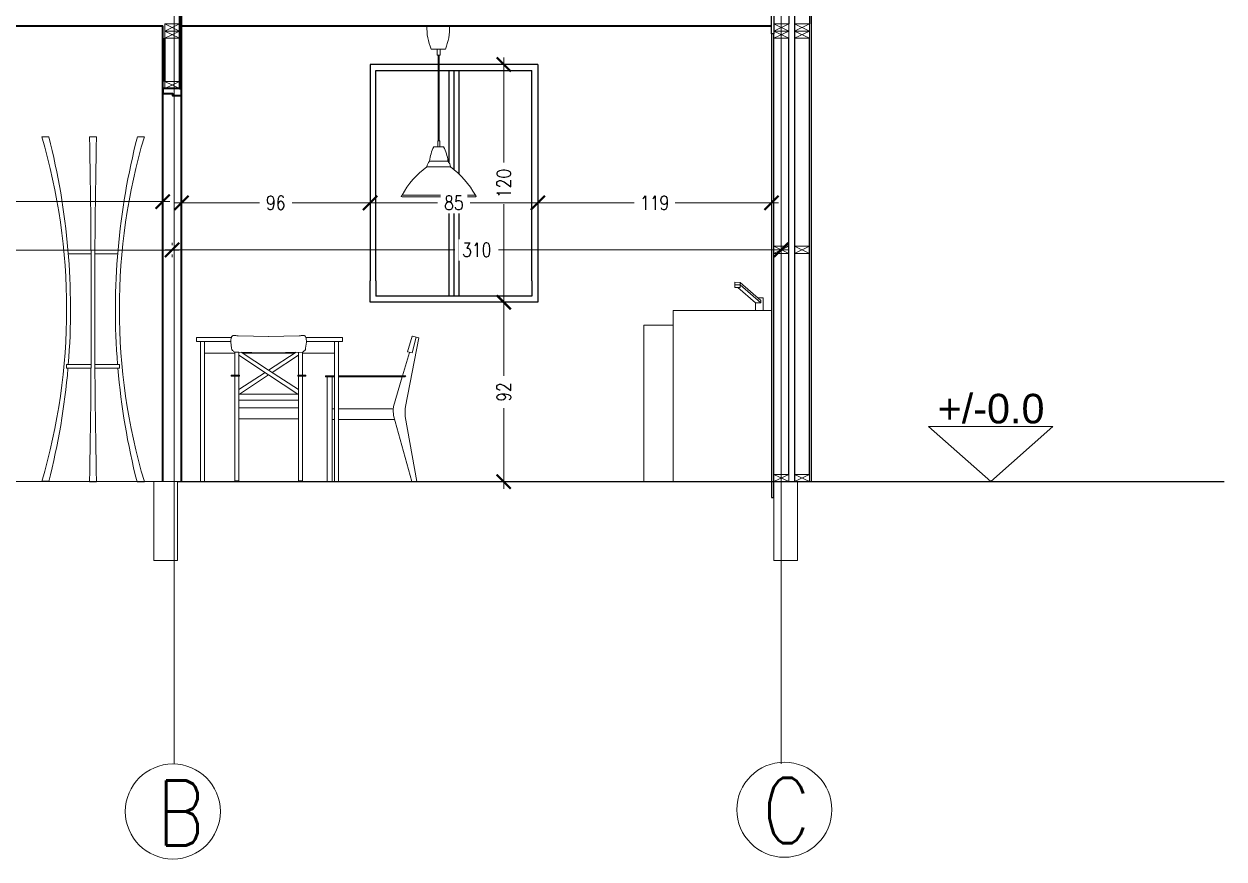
# Model space of a CAD drawing. Header units: centimetres. Extents: x 394519 to 396757, y 376859 to 378786.
# Drawn here: x 396149 to 396757, y 377795 to 378218 of the extents above; entities that cross this region are included whole.
import ezdxf

# ---------------------------------------------------------------- set-up
doc = ezdxf.new("R2010")
doc.units = ezdxf.units.CM
doc.header["$MEASUREMENT"] = 0
doc.layers.get('DEFPOINTS').update_dxf_attribs({"color": 210})
for name, color, linetype, lineweight in [('A-ANNO-DIMS', 3, 'Continuous', 18), ('A-ANNO-SYMB', 3, 'Continuous', 18), ('A-DETL-MCUT', 4, 'Continuous', 25), ('A-ELEV-IDEN', 3, 'Continuous', 18), ('A-ELEV-MBE2', 4, 'Continuous', 25), ('A-FURN', 8, 'Continuous', 18), ('A-SECT-MCUT', 7, 'Continuous', 35), ('A-WALL-STUD', 3, 'Continuous', 18)]:
    doc.layers.add(name, color=color, linetype=linetype, lineweight=lineweight)
doc.styles.add('ARIAL', font='Arial.ttf')
doc.styles.add('E-ROMANS', font='romans.shx', dxfattribs={"width": 0.8})
doc.styles.get("Standard").update_dxf_attribs({"font": 'Arial.ttf'})
doc.dimstyles.new('Copy of TICK_36', dxfattribs={"dimtxt": 3.6, "dimasz": 3.6, "dimexe": 1.8, "dimexo": 1.2, "dimgap": 1.8, "dimtad": 0, "dimdec": 0, "dimzin": 0, "dimdsep": 46, "dimtxsty": 'ARIAL', "dimblk": 'ARCHTICK', "dimblk1": 'ARCHTICK', "dimblk2": 'ARCHTICK', "dimcen": 1.8, "dimdle": 1.8, "dimclrd": 256, "dimclre": 256, "dimclrt": 256, "dimadec": 0, "dimazin": 0, "dimtfac": 1, "dimtdec": 0, "dimtmove": 1, "dimatfit": 3, "dimldrblk": 'OPEN90', "dimfxl": 1, "dimtfill": 1, "dimtolj": 1, "dimtzin": 0, "dimlwd": -1, "dimlwe": -1, "dimarcsym": 0})

# ---------------------------------------------------------------- blocks, each defined once
blk = doc.blocks.new('_ArchTick')
at = {"color": 0, "linetype": 'ByBlock', "const_width": 0.15}
blk.add_lwpolyline([(-0.5, -0.5), (0.5, 0.5)], dxfattribs=at)
blk = doc.blocks.new('*D194')
at = {"layer": 'A-ANNO-DIMS', "transparency": 16777216}
for p, q in [((395909.24, 378103.75), (396057.3, 378103.75)), ((395912.84, 378101.44), (395912.84, 378100.15)), ((396227.38, 378103.75), (396079.31, 378103.75)), ((396223.78, 378101.44), (396223.78, 378100.15))]:
    blk.add_line(p, q, dxfattribs=at)
at = {"layer": 'DEFPOINTS', "color": 0, "transparency": 16777216}
for p in [(395912.84, 378103.84), (396223.78, 378103.84), (396223.78, 378103.75)]:
    blk.add_point(p, dxfattribs=at)
at = {"layer": 'A-ANNO-DIMS', "transparency": 16777216, "xscale": 7.2, "yscale": 7.2, "zscale": 7.2, "rotation": 180}
blk.add_blockref('_ArchTick', (395912.84, 378103.75), dxfattribs=at)
at = {"layer": 'A-ANNO-DIMS', "transparency": 16777216, "xscale": 7.2, "yscale": 7.2, "zscale": 7.2}
blk.add_blockref('_ArchTick', (396223.78, 378103.75), dxfattribs=at)
at = {"layer": 'A-ANNO-DIMS', "transparency": 16777216, "insert": (396068.31, 378103.75), "char_height": 7.2, "attachment_point": 5, "style": 'E-ROMANS', "bg_fill": 3, "box_fill_scale": 1.25, "bg_fill_color": 256, "bg_fill_true_color": 13158600, "bg_fill_transparency": 0}
blk.add_mtext('\\A1;310', dxfattribs=at)
blk = doc.blocks.new('_Open90')
at = {"color": 0, "linetype": 'ByBlock', "lineweight": -2}
for p, q in [((0, 0), (-1, 0)), ((-0.5, 0.5), (0, 0)), ((0, 0), (-0.5, -0.5))]:
    blk.add_line(p, q, dxfattribs=at)
blk = doc.blocks.new('*D195')
at = {"layer": 'A-ANNO-DIMS', "transparency": 16777216}
for p, q in [((396220.18, 378103.84), (396367.24, 378103.84)), ((396223.78, 378106.15), (396223.78, 378107.44)), ((396536.32, 378103.84), (396389.25, 378103.84)), ((396532.72, 378106.24), (396532.72, 378107.44))]:
    blk.add_line(p, q, dxfattribs=at)
at = {"layer": 'DEFPOINTS', "color": 0, "transparency": 16777216}
for p in [(396532.72, 378103.84), (396532.72, 378103.84), (396223.78, 378103.75)]:
    blk.add_point(p, dxfattribs=at)
at = {"layer": 'A-ANNO-DIMS', "transparency": 16777216, "xscale": 7.2, "yscale": 7.2, "zscale": 7.2, "rotation": 180}
blk.add_blockref('_ArchTick', (396223.78, 378103.84), dxfattribs=at)
at = {"layer": 'A-ANNO-DIMS', "transparency": 16777216, "xscale": 7.2, "yscale": 7.2, "zscale": 7.2}
blk.add_blockref('_ArchTick', (396532.72, 378103.84), dxfattribs=at)
at = {"layer": 'A-ANNO-DIMS', "transparency": 16777216, "insert": (396378.25, 378103.84), "char_height": 7.2, "attachment_point": 5, "style": 'E-ROMANS', "bg_fill": 3, "box_fill_scale": 1.25, "bg_fill_color": 256, "bg_fill_true_color": 13158600, "bg_fill_transparency": 0}
blk.add_mtext('\\A1;310', dxfattribs=at)
blk = doc.blocks.new('*D198')
at = {"layer": 'A-ANNO-DIMS', "transparency": 16777216}
for p, q in [((396005.65, 378128.3), (396103.13, 378128.3)), ((396009.25, 378130.7), (396009.25, 378131.9)), ((396222.62, 378128.3), (396125.14, 378128.3)), ((396219.02, 378125.9), (396219.02, 378124.7))]:
    blk.add_line(p, q, dxfattribs=at)
at = {"layer": 'DEFPOINTS', "color": 0, "transparency": 16777216}
for p in [(396009.25, 378128.3), (396219.02, 378128.3), (396219.02, 378128.3)]:
    blk.add_point(p, dxfattribs=at)
at = {"layer": 'A-ANNO-DIMS', "transparency": 16777216, "xscale": 7.2, "yscale": 7.2, "zscale": 7.2, "rotation": 180}
blk.add_blockref('_ArchTick', (396009.25, 378128.3), dxfattribs=at)
at = {"layer": 'A-ANNO-DIMS', "transparency": 16777216, "xscale": 7.2, "yscale": 7.2, "zscale": 7.2}
blk.add_blockref('_ArchTick', (396219.02, 378128.3), dxfattribs=at)
at = {"layer": 'A-ANNO-DIMS', "transparency": 16777216, "insert": (396114.14, 378128.3), "char_height": 7.2, "attachment_point": 5, "style": 'E-ROMANS', "bg_fill": 3, "box_fill_scale": 1.25, "bg_fill_color": 256, "bg_fill_true_color": 13158600, "bg_fill_transparency": 0}
blk.add_mtext('\\A1;210', dxfattribs=at)
blk = doc.blocks.new('*D200')
at = {"layer": 'A-ANNO-DIMS', "transparency": 16777216}
for p, q in [((396228.53, 378130.1), (396228.53, 378131.3)), ((396324.15, 378130.1), (396324.15, 378131.3)), ((396224.93, 378127.7), (396268.08, 378127.7)), ((396327.75, 378127.7), (396284.6, 378127.7))]:
    blk.add_line(p, q, dxfattribs=at)
at = {"layer": 'DEFPOINTS', "color": 0, "transparency": 16777216}
for p in [(396228.53, 378127.7), (396324.15, 378127.7), (396324.15, 378127.7)]:
    blk.add_point(p, dxfattribs=at)
at = {"layer": 'A-ANNO-DIMS', "transparency": 16777216, "xscale": 7.2, "yscale": 7.2, "zscale": 7.2, "rotation": 180}
blk.add_blockref('_ArchTick', (396228.53, 378127.7), dxfattribs=at)
at = {"layer": 'A-ANNO-DIMS', "transparency": 16777216, "xscale": 7.2, "yscale": 7.2, "zscale": 7.2}
blk.add_blockref('_ArchTick', (396324.15, 378127.7), dxfattribs=at)
at = {"layer": 'A-ANNO-DIMS', "transparency": 16777216, "insert": (396276.34, 378127.7), "char_height": 7.2, "attachment_point": 5, "style": 'E-ROMANS', "bg_fill": 3, "box_fill_scale": 1.25, "bg_fill_color": 256, "bg_fill_true_color": 13158600, "bg_fill_transparency": 0}
blk.add_mtext('\\A1;96', dxfattribs=at)
blk = doc.blocks.new('*D201')
at = {"layer": 'A-ANNO-DIMS', "transparency": 16777216}
for p, q in [((396324.15, 378130.1), (396324.15, 378131.3)), ((396409.21, 378130.1), (396409.21, 378131.3)), ((396320.55, 378127.7), (396358.42, 378127.7)), ((396412.81, 378127.7), (396374.94, 378127.7))]:
    blk.add_line(p, q, dxfattribs=at)
at = {"layer": 'DEFPOINTS', "color": 0, "transparency": 16777216}
for p in [(396324.15, 378127.7), (396409.21, 378127.7), (396409.21, 378127.7)]:
    blk.add_point(p, dxfattribs=at)
at = {"layer": 'A-ANNO-DIMS', "transparency": 16777216, "xscale": 7.2, "yscale": 7.2, "zscale": 7.2, "rotation": 180}
blk.add_blockref('_ArchTick', (396324.15, 378127.7), dxfattribs=at)
at = {"layer": 'A-ANNO-DIMS', "transparency": 16777216, "xscale": 7.2, "yscale": 7.2, "zscale": 7.2}
blk.add_blockref('_ArchTick', (396409.21, 378127.7), dxfattribs=at)
at = {"layer": 'A-ANNO-DIMS', "transparency": 16777216, "insert": (396366.68, 378127.7), "char_height": 7.2, "attachment_point": 5, "style": 'E-ROMANS', "bg_fill": 3, "box_fill_scale": 1.25, "bg_fill_color": 256, "bg_fill_true_color": 13158600, "bg_fill_transparency": 0}
blk.add_mtext('\\A1;85', dxfattribs=at)
blk = doc.blocks.new('*D202')
at = {"layer": 'A-ANNO-DIMS', "transparency": 16777216}
for p, q in [((396409.21, 378130.1), (396409.21, 378131.3)), ((396527.76, 378130.1), (396527.76, 378131.3)), ((396405.61, 378127.7), (396458.03, 378127.7)), ((396531.36, 378127.7), (396478.94, 378127.7))]:
    blk.add_line(p, q, dxfattribs=at)
at = {"layer": 'DEFPOINTS', "color": 0, "transparency": 16777216}
for p in [(396409.21, 378127.7), (396527.76, 378127.7), (396527.76, 378127.7)]:
    blk.add_point(p, dxfattribs=at)
at = {"layer": 'A-ANNO-DIMS', "transparency": 16777216, "xscale": 7.2, "yscale": 7.2, "zscale": 7.2, "rotation": 180}
blk.add_blockref('_ArchTick', (396409.21, 378127.7), dxfattribs=at)
at = {"layer": 'A-ANNO-DIMS', "transparency": 16777216, "xscale": 7.2, "yscale": 7.2, "zscale": 7.2}
blk.add_blockref('_ArchTick', (396527.76, 378127.7), dxfattribs=at)
at = {"layer": 'A-ANNO-DIMS', "transparency": 16777216, "insert": (396468.49, 378127.7), "char_height": 7.2, "attachment_point": 5, "style": 'E-ROMANS', "bg_fill": 3, "box_fill_scale": 1.25, "bg_fill_color": 256, "bg_fill_true_color": 13158600, "bg_fill_transparency": 0}
blk.add_mtext('\\A1;119', dxfattribs=at)
blk = doc.blocks.new('*D203')
at = {"layer": 'A-ANNO-DIMS', "transparency": 16777216}
for p, q in [((396391.98, 378080.85), (396391.98, 378040.01)), ((396389.58, 378077.25), (396388.38, 378077.25)), ((396391.98, 377982.65), (396391.98, 378023.48)), ((396389.58, 377986.25), (396388.38, 377986.25))]:
    blk.add_line(p, q, dxfattribs=at)
at = {"layer": 'DEFPOINTS', "color": 0, "transparency": 16777216}
for p in [(396391.98, 378077.25), (396391.98, 377986.25), (396391.98, 377986.25)]:
    blk.add_point(p, dxfattribs=at)
at = {"layer": 'A-ANNO-DIMS', "transparency": 16777216, "xscale": 7.2, "yscale": 7.2, "zscale": 7.2}
for p, rotation in [((396391.98, 378077.25), 90), ((396391.98, 377986.25), 270)]:
    blk.add_blockref('_ArchTick', p, dxfattribs=dict(at, rotation=rotation))
at = {"layer": 'A-ANNO-DIMS', "transparency": 16777216, "insert": (396391.98, 378031.75), "char_height": 7.2, "attachment_point": 5, "rotation": 90, "style": 'E-ROMANS', "bg_fill": 3, "box_fill_scale": 1.25, "bg_fill_color": 256, "bg_fill_true_color": 13158600, "bg_fill_transparency": 0}
blk.add_mtext('\\A1;92', dxfattribs=at)
blk = doc.blocks.new('*D204')
at = {"layer": 'A-ANNO-DIMS', "transparency": 16777216}
for p, q in [((396391.98, 378201.43), (396391.98, 378148.13)), ((396389.58, 378197.83), (396388.38, 378197.83)), ((396391.98, 378073.65), (396391.98, 378126.94)), ((396389.58, 378077.25), (396388.38, 378077.25))]:
    blk.add_line(p, q, dxfattribs=at)
at = {"layer": 'DEFPOINTS', "color": 0, "transparency": 16777216}
for p in [(396391.98, 378197.83), (396391.98, 378197.83), (396391.98, 378077.25)]:
    blk.add_point(p, dxfattribs=at)
at = {"layer": 'A-ANNO-DIMS', "transparency": 16777216, "xscale": 7.2, "yscale": 7.2, "zscale": 7.2}
for p, rotation in [((396391.98, 378197.83), 90), ((396391.98, 378077.25), 270)]:
    blk.add_blockref('_ArchTick', p, dxfattribs=dict(at, rotation=rotation))
at = {"layer": 'A-ANNO-DIMS', "transparency": 16777216, "insert": (396391.98, 378137.54), "char_height": 7.2, "attachment_point": 5, "rotation": 90, "style": 'E-ROMANS', "bg_fill": 3, "box_fill_scale": 1.25, "bg_fill_color": 256, "bg_fill_true_color": 13158600, "bg_fill_transparency": 0}
blk.add_mtext('\\A1;120', dxfattribs=at)

msp = doc.modelspace()

# ---------------------------------------------------------------- linework, layer by layer
for p, q in [((396161.2, 377986.25), (396157.7, 377986.25)), ((396181.9, 377986.25), (396185.4, 377986.25)), ((396206, 377986.25), (396209.7, 377986.25)), ((396238.19, 377986.37), (396240.19, 377986.37)), ((396306.19, 377986.37), (396308.19, 377986.37))]:
    msp.add_line(p, q)
at = {"layer": 'A-ANNO-DIMS'}
msp.add_lwpolyline([(396607.45, 378014.23), (396638.93, 377986.25), (396670.41, 378014.23)], close=True, dxfattribs=at)
at = {"layer": 'A-ANNO-SYMB', "color": 0}
msp.add_line((396214.52, 377986.25), (395909.08, 377986.25), dxfattribs=at)
at = {"layer": 'A-ANNO-SYMB'}
for centre in [(396224.16, 377818.93), (396534.27, 377819.82)]:
    msp.add_circle(centre, 24.11, dxfattribs=at)
at = {"layer": 'A-DETL-MCUT'}
for p, q in [((396547.88, 378460.11), (396547.88, 377986.25)), ((396546.97, 377989.85), (396546.97, 378211.22))]:
    msp.add_line(p, q, dxfattribs=at)
msp.add_lwpolyline([(396527.76, 378234.44), (396528.96, 378234.44), (396528.96, 378213.42), (396527.76, 378213.42)], close=True, dxfattribs=at)
for points in [[(396546.98, 378234.44), (396546.98, 378218.43)], [(396527.76, 378213.42), (396527.76, 377978.18), (396528.96, 377978.18), (396528.96, 378213.42)]]:
    msp.add_lwpolyline(points, dxfattribs=at)
at = {"layer": 'A-ELEV-IDEN', "color": 3}
for points in [[(396226.53, 377986.25), (396214.52, 377986.25), (396214.52, 377946.22), (396226.53, 377946.22)], [(396540.97, 377986.25), (396528.96, 377986.25), (396528.96, 377946.22), (396540.97, 377946.22)]]:
    msp.add_lwpolyline(points, close=True, dxfattribs=at)
at = {"layer": 'A-ELEV-MBE2'}
for p, q in [((396539.47, 378460.11), (396539.47, 377986.25)), ((396536.47, 377989.85), (396536.47, 378211.22)), ((396324.15, 378197.83), (396324.15, 378088.12)), ((396358.68, 378197.83), (396324.15, 378197.83)), ((396409.21, 378197.83), (396359.28, 378197.83)), ((396409.21, 378197.83), (396409.21, 378088.12)), ((396327.15, 378194.83), (396358.68, 378194.83)), ((396327.15, 378088.12), (396327.15, 378194.83)), ((396359.28, 378194.83), (396406.21, 378194.83)), ((396364.18, 378194.83), (396364.18, 378148.2)), ((396366.68, 378194.83), (396366.68, 378144.61)), ((396369.18, 378194.83), (396369.18, 378142.42)), ((396406.21, 378088.12), (396406.21, 378194.83)), ((396364.18, 378130.73), (396364.18, 378088.12)), ((396366.68, 378130.73), (396366.68, 378088.12)), ((396369.18, 378130.73), (396369.18, 378088.12)), ((396324.15, 378077.25), (396324.15, 378088.12)), ((396327.15, 378088.12), (396327.15, 378080.37)), ((396364.18, 378088.12), (396364.18, 378080.37)), ((396366.68, 378088.12), (396366.68, 378080.37)), ((396369.18, 378088.12), (396369.18, 378080.37)), ((396406.21, 378088.12), (396406.21, 378080.37)), ((396409.21, 378088.12), (396409.21, 378077.25)), ((396406.21, 378080.37), (396327.15, 378080.37)), ((396409.21, 378077.25), (396324.15, 378077.25))]:
    msp.add_line(p, q, dxfattribs=at)
at = {"layer": 'A-ELEV-MBE2', "color": 0}
for p, q in [((396228.53, 378185.72), (396219.02, 378185.72)), ((396528.96, 377991.25), (396528.96, 378020.33))]:
    msp.add_line(p, q, dxfattribs=at)
at = {"layer": 'A-ELEV-MBE2'}
msp.add_lwpolyline([(396536.47, 378234.44), (396536.47, 378218.43)], dxfattribs=at)
at = {"layer": 'A-ELEV-MBE2', "color": 0}
msp.add_lwpolyline([(396226.53, 377986.25), (396757.23, 377986.25)], dxfattribs=at)
at = {"layer": 'A-FURN'}
for p, q in [((396357.97, 378205.69), (396355.11, 378205.69)), ((396359.5, 378205.69), (396357.97, 378205.69)), ((396358.18, 378202.69), (396358.18, 378205.69)), ((396358.18, 378205.69), (396358.68, 378205.69)), ((396359.78, 378202.69), (396358.18, 378202.69)), ((396358.68, 378202.69), (396358.68, 378159.15)), ((396358.87, 378205.69), (396359.44, 378205.69)), ((396359.28, 378205.69), (396359.78, 378205.69)), ((396359.28, 378159.15), (396359.28, 378202.69)), ((396362.37, 378205.69), (396359.5, 378205.69)), ((396359.78, 378205.69), (396359.78, 378202.69)), ((396359.78, 378205.69), (396362.37, 378205.69)), ((396359.48, 378159.15), (396358.48, 378159.15)), ((396358.48, 378159.15), (396358.48, 378156.15)), ((396359.48, 378156.15), (396359.48, 378159.15)), ((396356.48, 378156.15), (396361.48, 378156.15)), ((396358.98, 378156.15), (396359.28, 378156.15)), ((396359.28, 378156.15), (396359.48, 378156.15)), ((396358.98, 378148.91), (396354.28, 378148.91)), ((396358.98, 378148.91), (396363.68, 378148.91)), ((396364.98, 378145.91), (396352.98, 378145.91)), ((396340.39, 378131.53), (396377.58, 378131.53)), ((396340.39, 378131.53), (396358.98, 378131.53)), ((396340.39, 378130.73), (396377.58, 378130.73)), ((396509.24, 378087.37), (396509.24, 378086.06)), ((396511.85, 378087.36), (396509.24, 378087.37)), ((396509.24, 378086.06), (396509.24, 378084.75)), ((396509.24, 378086.06), (396511.85, 378086.06)), ((396511.85, 378086.06), (396511.85, 378087.36)), ((396522.29, 378078.22), (396511.85, 378087.36)), ((396511.85, 378084.75), (396511.85, 378086.06)), ((396511.85, 378086.06), (396522.29, 378076.92)), ((396509.24, 378084.75), (396511.85, 378084.75)), ((396510.7, 378084.76), (396519.68, 378076.92)), ((396523.6, 378079.53), (396520.8, 378079.53)), ((396523.59, 378073), (396523.6, 378079.53)), ((396519.68, 378076.92), (396519.68, 378073)), ((396519.68, 378076.92), (396522.29, 378076.92)), ((396522.29, 378076.92), (396522.29, 378078.22)), ((396477.84, 377986.25), (396477.84, 378073)), ((396477.84, 378073), (396527.76, 378073)), ((396463.09, 377986.25), (396463.09, 378065.6)), ((396463.09, 378065.6), (396477.78, 378065.6))]:
    msp.add_line(p, q, dxfattribs=at)
at = {"layer": 'A-FURN', "color": 8}
for p, q in [((396157.7, 378161.25), (396161.2, 378161.25)), ((396181.9, 378161.25), (396185.4, 378161.25)), ((396206.19, 378161.25), (396209.59, 378161.25)), ((396172.27, 378103.75), (396170.99, 378103.75)), ((396182.65, 378101.75), (396171.15, 378101.75)), ((396172.27, 378103.75), (396172.27, 378103.75)), ((396172.27, 378103.75), (396182.65, 378103.75)), ((396184.63, 378101.75), (396196.18, 378101.75)), ((396195.03, 378103.75), (396184.64, 378103.75)), ((396195.03, 378103.75), (396196.34, 378103.75)), ((396172.27, 378073.75), (396172.27, 378073.75)), ((396253.85, 378059.37), (396236.19, 378059.37)), ((396236.19, 378059.37), (396253.85, 378059.37)), ((396236.19, 378059.37), (396236.19, 378057.37)), ((396236.19, 378059.37), (396253.85, 378059.37)), ((396236.19, 378057.37), (396253.6, 378057.37)), ((396236.19, 378057.37), (396238.19, 378057.37)), ((396238.19, 378057.37), (396238.19, 377986.37)), ((396238.19, 378057.37), (396240.19, 378057.37)), ((396240.19, 378057.37), (396240.19, 377986.37)), ((396257.26, 378060.27), (396272.78, 378059.9)), ((396288.22, 378060.27), (396272.7, 378059.9)), ((396310.19, 378059.37), (396291.63, 378059.37)), ((396291.63, 378059.37), (396310.19, 378059.37)), ((396291.88, 378057.37), (396310.19, 378057.37)), ((396306.19, 378057.37), (396306.19, 377986.37)), ((396308.19, 378057.37), (396308.19, 377986.37)), ((396310.19, 378057.37), (396310.19, 378059.37)), ((396255.63, 378051.37), (396240.19, 378051.37)), ((396257.6, 378050.41), (396272.74, 378040.42)), ((396258.85, 378051.91), (396272.74, 378042.84)), ((396285.8, 378051.37), (396259.68, 378051.37)), ((396286.63, 378051.91), (396272.74, 378042.84)), ((396287.88, 378050.41), (396274.52, 378041.68)), ((396306.19, 378051.37), (396289.85, 378051.37)), ((396344.19, 378051.81), (396340.69, 378039.95)), ((396171.15, 378045.75), (396170.15, 378045.75)), ((396170.15, 378045.75), (396170.15, 378043.75)), ((396170.15, 378043.75), (396170.99, 378043.75)), ((396172.27, 378043.75), (396170.99, 378043.75)), ((396171.15, 378045.75), (396182.67, 378045.75)), ((396172.27, 378043.75), (396182.65, 378043.75)), ((396184.63, 378045.75), (396196.12, 378045.75)), ((396195.03, 378043.75), (396184.64, 378043.75)), ((396195.03, 378043.75), (396196.28, 378043.75)), ((396196.12, 378045.75), (396197.12, 378045.75)), ((396197.12, 378043.75), (396196.28, 378043.75)), ((396197.12, 378045.75), (396197.12, 378043.75)), ((396270.92, 378041.62), (396257.6, 378032.97)), ((396257.99, 378030.71), (396272.74, 378040.42)), ((396272.74, 378042.84), (396287.88, 378032.97)), ((396287.48, 378030.71), (396272.74, 378040.42)), ((396340.51, 378039.35), (396336.1, 378024.39)), ((396336.1, 378024.39), (396335.84, 378022.76)), ((396335.84, 378022.76), (396335.99, 378019.8)), ((396335.99, 378019.8), (396345.35, 377986.36))]:
    msp.add_line(p, q, dxfattribs=at)
for points in [[(396257.26, 378060.27), (396256.67, 378060.31), (396256.18, 378060.34), (396255.79, 378060.36), (396255.48, 378060.37), (396255.23, 378060.38), (396255.04, 378060.37), (396254.89, 378060.37), (396254.77, 378060.36), (396254.68, 378060.34), (396254.59, 378060.33), (396254.52, 378060.3), (396254.45, 378060.27), (396254.39, 378060.22), (396254.32, 378060.15), (396254.25, 378060.07), (396254.16, 378059.97), (396254.07, 378059.83), (396253.97, 378059.66), (396253.87, 378059.44), (396253.78, 378059.15), (396253.7, 378058.78), (396253.64, 378058.31), (396253.6, 378057.74), (396253.6, 378057.05)], [(396288.22, 378060.27), (396288.81, 378060.31), (396289.29, 378060.34), (396289.69, 378060.36), (396290, 378060.37), (396290.25, 378060.38), (396290.44, 378060.37), (396290.58, 378060.37), (396290.7, 378060.36), (396290.8, 378060.34), (396290.89, 378060.33), (396290.96, 378060.3), (396291.03, 378060.27), (396291.09, 378060.22), (396291.16, 378060.15), (396291.23, 378060.07), (396291.31, 378059.97), (396291.41, 378059.83), (396291.5, 378059.66), (396291.6, 378059.44), (396291.7, 378059.15), (396291.78, 378058.78), (396291.84, 378058.31), (396291.87, 378057.74), (396291.88, 378057.05)], [(396345.36, 377986.36), (396347.92, 377986.36), (396342.05, 378019.24), (396341.93, 378020.28), (396341.9, 378021.32), (396341.91, 378022.35), (396341.97, 378023.26), (396342.09, 378024.42), (396348.94, 378059.19), (396345.64, 378059.98), (396345.46, 378059.98), (396343.08, 378052.07), (396345.44, 378051.52), (396347.56, 378059.52)], [(396255.63, 378040.25), (396255.63, 378051.97), (396257.6, 378051.97), (396257.6, 378040.25)], [(396287.88, 378051.93), (396287.88, 378040.25)], [(396289.85, 378040.25), (396289.85, 378051.97)], [(396257.6, 378039.75), (396257.6, 377986.74), (396255.63, 377986.74), (396255.63, 378039.75)], [(396287.88, 378039.75), (396287.88, 377986.74), (396289.85, 377986.74), (396289.85, 378039.75)], [(396306.19, 378039.35), (396301.58, 378039.35), (396301.58, 378039.95), (396306.19, 378039.95)], [(396308.19, 378039.95), (396342.32, 378039.95), (396341.8, 378039.35), (396308.19, 378039.35)], [(396272.74, 378027.53), (396257.6, 378027.53), (396257.6, 378030.71), (396272.74, 378030.71)], [(396272.74, 378027.53), (396287.88, 378027.53), (396287.88, 378030.71), (396272.74, 378030.71)], [(396272.74, 378018.12), (396257.6, 378018.12), (396257.6, 378023.62), (396272.74, 378023.62)], [(396272.74, 378018.12), (396287.88, 378018.12), (396287.88, 378023.62), (396272.74, 378023.62)], [(396304.89, 378023.21), (396306.19, 378023.21)], [(396308.19, 378023.21), (396335.91, 378023.21)], [(396306.19, 378017.72), (396304.89, 378017.72)], [(396336.57, 378017.72), (396308.19, 378017.72)]]:
    msp.add_lwpolyline(points, dxfattribs=at)
for points in [[(396253.6, 378057.05), (396253.97, 378053.95, 0.145144), (396254.46, 378052.82, 0.122545), (396255.62, 378051.97), (396272.94, 378051.64)], [(396291.88, 378057.05), (396291.51, 378053.95, -0.145144), (396291.02, 378052.82, -0.122545), (396289.85, 378051.97), (396272.53, 378051.64)]]:
    msp.add_lwpolyline(points, format="xyb", dxfattribs=at)
for points in [[(396257.93, 378040.25), (396253.81, 378040.25), (396253.81, 378039.75), (396257.93, 378039.75)], [(396287.55, 378040.25), (396291.67, 378040.25), (396291.67, 378039.75), (396287.55, 378039.75)], [(396302.42, 378039.35), (396304.89, 378039.35), (396304.89, 377986.36), (396302.42, 377986.36)]]:
    msp.add_lwpolyline(points, close=True, dxfattribs=at)
at = {"layer": 'A-FURN'}
for centre, radius, start, end in [((396382.15, 378216.69), 29.19, 178.55998, 202.14263), ((396335.33, 378216.69), 29.19, 337.85737, 1.44002), ((396377.69, 378145.75), 23.62, 153.87703, 172.30278), ((396340.28, 378145.75), 23.62, 7.69722, 26.12297), ((396359.21, 378145), 6.3, 141.51996, 171.62266), ((396358.76, 378145), 6.3, 8.37734, 38.48004), ((396377.12, 378112.06), 41.58, 125.48805, 152.07747), ((396339.09, 378110.52), 43.85, 28.62492, 53.80957), ((396340.39, 378131.13), 0.4, 90, 270), ((396377.58, 378131.13), 0.4, 270, 90)]:
    msp.add_arc(centre, radius, start, end, dxfattribs=at)
at = {"layer": 'A-FURN', "color": 8}
for centre, radius, start, end in [((395859.33, 378073.75), 310.94, 343.65575, 16.34425), ((395820.78, 378073.75), 351.48, 355.43085, 14.41504), ((391710.17, 378073.75), 4472.58, 358.87901, 1.12099), ((400657.12, 378073.75), 4472.58, 178.87901, 181.12099), ((396546.51, 378073.38), 351.48, 165.52383, 184.50977), ((396505.43, 378073.75), 308.4, 163.51773, 196.48273), ((395820.78, 378073.75), 351.48, 345.58496, 355.10372), ((396546.51, 378073.38), 351.48, 184.83688, 194.35394)]:
    msp.add_arc(centre, radius, start, end, dxfattribs=at)
at = {"layer": 'A-SECT-MCUT'}
for p, q in [((396047.59, 378217.43), (396219.02, 378217.43)), ((396219.02, 378185.72), (396219.02, 378217.43)), ((396228.53, 378217.43), (396527.76, 378217.43)), ((396220.02, 378189.32), (396220.02, 378211.22)), ((396219.02, 377986.25), (396219.02, 378185.72)), ((396228.53, 377986.25), (396228.53, 378185.72))]:
    msp.add_line(p, q, dxfattribs=at)
for points in [[(396227.53, 378452.61), (396227.53, 378185.72), (396228.53, 378185.72), (396228.53, 378452.61)], [(396219.02, 378185.72), (396219.02, 378183.21), (396224.03, 378183.21), (396224.03, 378182.21), (396228.53, 378182.21), (396228.53, 378185.72), (396219.02, 378185.72)]]:
    msp.add_lwpolyline(points, dxfattribs=at)
at = {"layer": 'A-WALL-STUD'}
for p, q in [((396220.02, 378214.82), (396227.53, 378218.43)), ((396227.53, 378214.82), (396220.02, 378218.43)), ((396220.02, 378211.22), (396227.53, 378214.82)), ((396227.53, 378211.22), (396220.02, 378214.82)), ((396528.96, 378214.82), (396536.47, 378218.43)), ((396536.47, 378214.82), (396528.96, 378218.43)), ((396528.96, 378211.22), (396536.47, 378214.82)), ((396536.47, 378211.22), (396528.96, 378214.82)), ((396539.47, 378214.82), (396546.98, 378218.43)), ((396546.98, 378214.82), (396539.47, 378218.43)), ((396539.47, 378211.22), (396546.98, 378214.82)), ((396546.98, 378211.22), (396539.47, 378214.82)), ((396220.02, 378185.72), (396227.53, 378189.32)), ((396227.53, 378185.72), (396220.02, 378189.32)), ((396528.96, 378102.04), (396536.47, 378105.64)), ((396536.47, 378102.04), (396528.96, 378105.64)), ((396539.47, 378102.04), (396546.97, 378105.64)), ((396546.97, 378102.04), (396539.47, 378105.64)), ((396528.96, 377986.25), (396536.47, 377989.85)), ((396536.47, 377986.25), (396528.96, 377989.85)), ((396539.47, 377986.25), (396546.97, 377989.85)), ((396546.97, 377986.25), (396539.47, 377989.85))]:
    msp.add_line(p, q, dxfattribs=at)
for points in [[(396220.02, 378214.82), (396227.53, 378214.82), (396227.53, 378218.43), (396220.02, 378218.43)], [(396220.02, 378211.22), (396227.53, 378211.22), (396227.53, 378214.82), (396220.02, 378214.82)], [(396528.96, 378214.82), (396536.47, 378214.82), (396536.47, 378218.43), (396528.96, 378218.43)], [(396528.96, 378211.22), (396536.47, 378211.22), (396536.47, 378214.82), (396528.96, 378214.82)], [(396539.47, 378214.82), (396546.98, 378214.82), (396546.98, 378218.43), (396539.47, 378218.43)], [(396539.47, 378211.22), (396546.98, 378211.22), (396546.98, 378214.82), (396539.47, 378214.82)], [(396220.02, 378185.72), (396227.53, 378185.72), (396227.53, 378189.32), (396220.02, 378189.32)], [(396528.96, 378102.04), (396536.47, 378102.04), (396536.47, 378105.64), (396528.96, 378105.64)], [(396539.47, 378102.04), (396546.97, 378102.04), (396546.97, 378105.64), (396539.47, 378105.64)], [(396528.96, 377986.25), (396536.47, 377986.25), (396536.47, 377989.85), (396528.96, 377989.85)], [(396539.47, 377986.25), (396546.97, 377986.25), (396546.97, 377989.85), (396539.47, 377989.85)]]:
    msp.add_lwpolyline(points, close=True, dxfattribs=at)

# ---------------------------------------------------------------- texts
at = {"layer": 'A-ANNO-DIMS'}
msp.add_text('+/-0.0', height=15.013, dxfattribs=at).set_placement((396611.99, 378015.81))
at = {"layer": 'A-ANNO-SYMB', "attachment_point": 1, "style": 'E-ROMANS'}
for s, width, insert, char_height in [('C', 37.3302, (396523.3, 377836.03), 33.2), ('B', 28.5455, (396216.31, 377834.6), 32.93)]:
    msp.add_mtext_dynamic_manual_height_columns(s, width=width, gutter_width=2.5, heights=[0], dxfattribs=dict(at, insert=insert, char_height=char_height))

# ---------------------------------------------------------------- next in the draw order: dimensions: what is measured, and where the dimension line sits
at = {"layer": 'A-ANNO-DIMS'}
dim = msp.add_linear_dim(base=(396219.02, 378128.3), p1=(396009.25, 378128.3), p2=(396219.02, 378128.3), dimstyle='Copy of TICK_36', override={"dimscale": 2, "dimtxsty": 'E-ROMANS'}, dxfattribs=at)
dim.commit()
dim.dimension.update_dxf_attribs({"geometry": '*D198', "text_midpoint": (396114.14, 378128.3)})
dim = msp.add_linear_dim(base=(396223.78, 378103.75), p1=(395912.84, 378103.84), p2=(396223.78, 378103.84), text='310', dimstyle='Copy of TICK_36', override={"dimscale": 2, "dimtxsty": 'E-ROMANS'}, dxfattribs=at)
dim.commit()
dim.dimension.update_dxf_attribs({"geometry": '*D194', "text_midpoint": (396068.31, 378103.75)})
dim = msp.add_linear_dim(base=(396391.98, 377986.25), p1=(396391.98, 378077.25), p2=(396391.98, 377986.25), angle=90, text='92', dimstyle='Copy of TICK_36', override={"dimscale": 2, "dimtxsty": 'E-ROMANS'}, dxfattribs=at)
dim.commit()
dim.dimension.update_dxf_attribs({"geometry": '*D203', "text_midpoint": (396391.98, 378031.75)})

# ---------------------------------------------------------------- next in the draw order: dimensions: what is measured, and where the dimension line sits
dim = msp.add_linear_dim(base=(396324.15, 378127.7), p1=(396228.53, 378127.7), p2=(396324.15, 378127.7), dimstyle='Copy of TICK_36', override={"dimscale": 2, "dimtxsty": 'E-ROMANS'}, dxfattribs=at)
dim.commit()
dim.dimension.update_dxf_attribs({"geometry": '*D200', "text_midpoint": (396276.34, 378127.7)})
dim = msp.add_linear_dim(base=(396532.72, 378103.84), p1=(396223.78, 378103.75), p2=(396532.72, 378103.84), text='310', dimstyle='Copy of TICK_36', override={"dimscale": 2, "dimtxsty": 'E-ROMANS'}, dxfattribs=at)
dim.commit()
dim.dimension.update_dxf_attribs({"geometry": '*D195', "text_midpoint": (396378.25, 378103.84)})

# ---------------------------------------------------------------- next in the draw order: linework, layer by layer
at = {"layer": 'A-ANNO-SYMB'}
msp.add_line((396224.78, 377843.05), (396224.78, 378721.13), dxfattribs=at)

# ---------------------------------------------------------------- next in the draw order: dimensions: what is measured, and where the dimension line sits
at = {"layer": 'A-ANNO-DIMS'}
dim = msp.add_linear_dim(base=(396409.21, 378127.7), p1=(396324.15, 378127.7), p2=(396409.21, 378127.7), dimstyle='Copy of TICK_36', override={"dimscale": 2, "dimtxsty": 'E-ROMANS'}, dxfattribs=at)
dim.commit()
dim.dimension.update_dxf_attribs({"geometry": '*D201', "text_midpoint": (396366.68, 378127.7)})

# ---------------------------------------------------------------- next in the draw order: dimensions: what is measured, and where the dimension line sits
dim = msp.add_linear_dim(base=(396391.98, 378197.83), p1=(396391.98, 378077.25), p2=(396391.98, 378197.83), angle=90, text='120', dimstyle='Copy of TICK_36', override={"dimscale": 2, "dimtxsty": 'E-ROMANS'}, dxfattribs=at)
dim.commit()
dim.dimension.update_dxf_attribs({"geometry": '*D204', "text_midpoint": (396391.98, 378137.54)})
dim = msp.add_linear_dim(base=(396527.76, 378127.7), p1=(396409.21, 378127.7), p2=(396527.76, 378127.7), dimstyle='Copy of TICK_36', override={"dimscale": 2, "dimtxsty": 'E-ROMANS'}, dxfattribs=at)
dim.commit()
dim.dimension.update_dxf_attribs({"geometry": '*D202', "text_midpoint": (396468.49, 378127.7)})

# ---------------------------------------------------------------- next in the draw order: linework, layer by layer
at = {"layer": 'A-ANNO-SYMB'}
msp.add_line((396532.68, 377843.17), (396532.74, 378723.45), dxfattribs=at)

doc.saveas('drawing.dxf')
